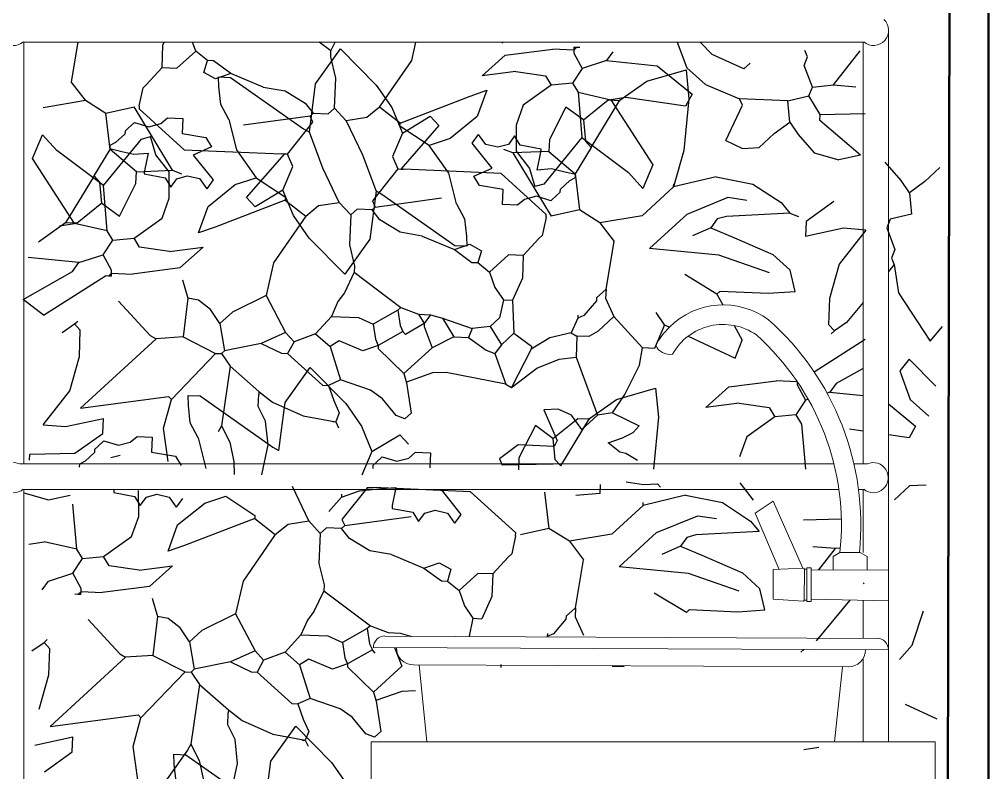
# Model space of a CAD drawing. Header units: inches. Extents: x 2960 to 8891, y 1487 to 4457.
# Drawn here: x 8012.7 to 8115.8, y 2255.1 to 2335.2 of the extents above; entities that cross this region are included whole.
import ezdxf

# ---------------------------------------------------------------- set-up
doc = ezdxf.new("R2010")
doc.units = ezdxf.units.IN
doc.header["$MEASUREMENT"] = 0
doc.layers.add('A-FURN', color=8, linetype='Continuous', lineweight=20)
doc.layers.add('A-WALL-FULL', color=7, linetype='Continuous', lineweight=50)
doc.layers.add('VERDE_siepe', color=96, linetype='Continuous')

msp = doc.modelspace()

# ---------------------------------------------------------------- linework, layer by layer
at = {"layer": 'A-FURN'}
for p, q in [((8105.1, 2333.82), (8105.1, 2258.39)), ((8013.1, 2332.81), (8057.79, 2332.81)), ((8013.17, 2332.81), (8013.17, 2287.96)), ((8102.47, 2332.81), (8057.79, 2332.81)), ((8102.4, 2332.81), (8102.4, 2287.96)), ((8012.72, 2287.96), (8057.79, 2287.96)), ((8099.3, 2287.96), (8057.79, 2287.96)), ((8102.86, 2287.96), (8101.42, 2287.96)), ((8013.1, 2285.25), (8057.79, 2285.25)), ((8013.17, 2285.25), (8013.17, 2243.11)), ((8099.83, 2285.25), (8057.79, 2285.25)), ((8102.47, 2285.25), (8101.91, 2285.25)), ((8102.4, 2285.25), (8102.4, 2278.53)), ((8092.85, 2283.98), (8090.92, 2282.71)), ((8095.99, 2276.87), (8092.85, 2283.98)), ((8090.92, 2282.71), (8093.5, 2276.73)), ((8099.24, 2278.12), (8099.23, 2276.67)), ((8099.24, 2278.12), (8099.94, 2278.54)), ((8099.94, 2278.54), (8102.08, 2278.53)), ((8102.84, 2278.11), (8102.08, 2278.53)), ((8102.83, 2276.66), (8102.84, 2278.11)), ((8092.86, 2276.73), (8092.85, 2273.56)), ((8092.86, 2276.73), (8096.04, 2276.87)), ((8096.16, 2276.75), (8096.15, 2273.48)), ((8096.16, 2276.75), (8096.42, 2276.75)), ((8096.42, 2276.89), (8096.41, 2273.33)), ((8096.42, 2276.89), (8096.88, 2276.89)), ((8096.87, 2273.33), (8096.88, 2276.89)), ((8096.88, 2276.68), (8105.12, 2276.64)), ((8105.11, 2269.4), (8105.12, 2276.64)), ((8105.11, 2269.4), (8105.12, 2276.64)), ((8092.85, 2273.56), (8096.02, 2273.36)), ((8096.15, 2273.48), (8096.41, 2273.48)), ((8096.87, 2273.33), (8096.41, 2273.33)), ((8105.11, 2273.39), (8096.87, 2273.57)), ((8102.4, 2273.45), (8102.4, 2269.41)), ((8103.89, 2269.4), (8051.56, 2269.65)), ((8105.11, 2269.4), (8105.1, 2268.18)), ((8050.34, 2268.44), (8105.1, 2268.18)), ((8050.34, 2268.44), (8050.34, 2268.44)), ((8105.1, 2268.18), (8105.1, 2268.18)), ((8102.4, 2267.25), (8102.4, 2258.39)), ((8054.59, 2266.6), (8100.84, 2266.38)), ((8056.02, 2258.39), (8055.19, 2266.59)), ((8100.23, 2266.38), (8099.35, 2258.39))]:
    msp.add_line(p, q, dxfattribs=at)
msp.add_lwpolyline([(8050.08, 2183.18), (8050.08, 2258.39), (8110.08, 2258.39), (8110.08, 2183.18)], close=True, dxfattribs=at)
for centre, radius, start, end in [((8012.07, 2334.05), 1.61, 133.5381, 309.883), ((8103.51, 2334.05), 1.61, 230.117, 46.4619), ((8087.54, 2296.72), 8.14, 53.7556, 134.8076), ((8087.52, 2296.62), 6.16, 54.9599, 150.9927), ((8072.93, 2281.43), 29.24, 354.3083, 48.3678), ((8087.54, 2296.72), 8.14, 134.8076, 152.0188), ((8072.93, 2281.43), 27.17, 353.8941, 48.1392), ((8081.89, 2301.31), 1.72, 206.6724, 277.978), ((8012.08, 2286.49), 1.6, 66.7709, 309.3571), ((8103.49, 2286.49), 1.6, 230.6429, 113.2291), ((8096.04, 2276.75), 0.122, 359.7287, 93.224), ((8096.03, 2273.48), 0.122, 265.6344, 359.7287), ((8051.55, 2268.44), 1.22, 89.7287, 179.7287), ((8103.89, 2268.19), 1.22, 359.7287, 89.7287), ((8054.6, 2268.42), 1.83, 179.7287, 269.7287), ((8100.84, 2268.2), 1.83, 269.7287, 359.7287)]:
    msp.add_arc(centre, radius, start, end, dxfattribs=at)
at = {"layer": 'A-WALL-FULL'}
for p, q in [((8111.25, 2181.18), (8111.74, 2406.46)), ((8115.76, 2391.18), (8115.76, 2181.18))]:
    msp.add_line(p, q, dxfattribs=at)
at = {"layer": 'VERDE_siepe'}
for p, q in [((8018.91, 2332.81), (8018.19, 2328.59)), ((8027.95, 2332.49), (8028.09, 2332.81)), ((8031.44, 2331.85), (8031.1, 2332.81)), ((8045.82, 2331.86), (8044.57, 2332.81)), ((8045.82, 2331.86), (8046.28, 2332.81)), ((8054.41, 2330.85), (8054.85, 2332.81)), ((8064.08, 2332.67), (8064.03, 2332.81)), ((8082.65, 2332.81), (8083.66, 2330.07)), ((8086.37, 2331.49), (8085.07, 2332.81)), ((8027.85, 2330.09), (8027.95, 2332.49)), ((8029.44, 2330.02), (8031.44, 2331.85)), ((8032.67, 2330.84), (8031.44, 2331.85)), ((8044.18, 2328.35), (8046.84, 2332.07)), ((8045.79, 2331.23), (8045.82, 2331.86)), ((8046.84, 2332.07), (8050.63, 2328.22)), ((8064.36, 2331.41), (8069.41, 2332.05)), ((8071.64, 2331.95), (8069.41, 2332.05)), ((8071.64, 2331.95), (8071.63, 2331.63)), ((8071.63, 2331.63), (8072.52, 2330)), ((8071.66, 2332.27), (8071.64, 2331.95)), ((8071.98, 2332.26), (8071.64, 2331.95)), ((8071.66, 2332.27), (8071.98, 2332.26)), ((8071.98, 2332.26), (8072.29, 2332.25)), ((8075.79, 2331.77), (8075.11, 2330.84)), ((8096.51, 2331.24), (8096.22, 2331.89)), ((8099.26, 2328.25), (8102.09, 2331.88)), ((8032.3, 2329.58), (8032.67, 2330.84)), ((8033.31, 2330.81), (8032.67, 2330.84)), ((8035.17, 2329.45), (8033.31, 2330.81)), ((8046.33, 2328.97), (8045.79, 2331.23)), ((8050.99, 2325.89), (8054.41, 2330.85)), ((8061.91, 2329.21), (8064.36, 2331.41)), ((8075.11, 2330.84), (8072.52, 2330)), ((8075.11, 2330.84), (8080.52, 2330.29)), ((8089.74, 2329.94), (8086.37, 2331.49)), ((8089.74, 2329.94), (8090.41, 2330.55)), ((8096.15, 2330.3), (8096.51, 2331.24)), ((8026.17, 2328.25), (8027.85, 2330.09)), ((8027.85, 2330.09), (8029.44, 2330.02)), ((8033.55, 2328.88), (8032.3, 2329.58)), ((8065.47, 2329.67), (8061.91, 2329.21)), ((8065.47, 2329.67), (8068.65, 2329.21)), ((8072.52, 2330), (8071.49, 2328.44)), ((8079.42, 2328.65), (8083.58, 2329.86)), ((8080.52, 2330.29), (8084.22, 2327.25)), ((8083.58, 2329.86), (8083.88, 2326.77)), ((8083.66, 2330.07), (8085.64, 2328.29)), ((8097.01, 2328.02), (8096.15, 2330.3)), ((8019.7, 2326.61), (8018.19, 2328.59)), ((8035.17, 2329.45), (8033.55, 2328.88)), ((8033.86, 2329.09), (8035.14, 2329.04)), ((8033.89, 2328.03), (8033.86, 2329.09)), ((8035.14, 2329.04), (8042.89, 2323.59)), ((8038.62, 2328.02), (8035.17, 2329.45)), ((8046.2, 2325.77), (8046.33, 2328.97)), ((8068.65, 2329.21), (8069.24, 2328.22)), ((8076.54, 2326.63), (8079.42, 2328.65)), ((8025.43, 2326.04), (8025.83, 2327.94)), ((8025.83, 2327.94), (8026.17, 2328.25)), ((8034.1, 2326.17), (8033.89, 2328.03)), ((8038.62, 2328.02), (8040.94, 2327.62)), ((8040.94, 2327.62), (8043.09, 2326.29)), ((8043.52, 2323.24), (8044.18, 2328.35)), ((8050.63, 2328.22), (8052.29, 2325.84)), ((8060.63, 2327.06), (8062.39, 2327.68)), ((8062.39, 2327.68), (8061.37, 2324.88)), ((8069.24, 2328.22), (8066.27, 2326.11)), ((8071.49, 2328.44), (8069.24, 2328.22)), ((8071.49, 2328.44), (8072.09, 2327.46)), ((8072.09, 2327.46), (8075.57, 2326.67)), ((8072.09, 2327.46), (8072.51, 2322.65)), ((8085.64, 2328.29), (8089.28, 2326.76)), ((8096.65, 2327.08), (8097.01, 2328.02)), ((8097.01, 2328.02), (8099.26, 2328.25)), ((8099.26, 2328.25), (8101.63, 2328.05)), ((8015.2, 2325.85), (8019.7, 2326.61)), ((8019.7, 2326.61), (8021.88, 2325.24)), ((8053.16, 2324.19), (8060.63, 2327.06)), ((8072.66, 2324.53), (8075.31, 2326.65)), ((8073.49, 2321.61), (8076.54, 2326.63)), ((8075.31, 2326.65), (8076.58, 2326.59)), ((8077.18, 2326.92), (8075.57, 2326.67)), ((8075.57, 2326.67), (8080.06, 2319.76)), ((8083.53, 2326), (8077.18, 2326.92)), ((8083.88, 2326.77), (8083.35, 2321.26)), ((8084.22, 2327.25), (8083.53, 2326)), ((8089.57, 2326.11), (8089.28, 2326.76)), ((8094.39, 2326.54), (8089.28, 2326.76)), ((8094.39, 2326.54), (8096.65, 2327.08)), ((8094.61, 2324.29), (8094.39, 2326.54)), ((8097.84, 2325.11), (8096.65, 2327.08)), ((8021.88, 2325.24), (8024.88, 2325.92)), ((8028.97, 2319.17), (8024.88, 2325.92)), ((8025.43, 2326.04), (8025.42, 2325.72)), ((8025.42, 2325.72), (8030.21, 2321.36)), ((8034.94, 2324.57), (8034.1, 2326.17)), ((8043.09, 2326.29), (8043.93, 2325.23)), ((8045.53, 2325.16), (8046.2, 2325.77)), ((8047.42, 2324.44), (8046.2, 2325.77)), ((8050.99, 2325.89), (8049.62, 2324.78)), ((8053.16, 2324.19), (8050.99, 2325.89)), ((8052.29, 2325.84), (8053.42, 2323.13)), ((8066.27, 2326.11), (8065.5, 2323.98)), ((8070.8, 2325.89), (8069.05, 2322.45)), ((8072.66, 2324.53), (8070.8, 2325.89)), ((8087.81, 2322.35), (8089.57, 2326.11)), ((8022.35, 2321.38), (8021.88, 2325.24)), ((8027.72, 2324.13), (8028.45, 2324.74)), ((8028.45, 2324.74), (8030.05, 2324.67)), ((8030.05, 2324.67), (8029.98, 2323.08)), ((8034.94, 2324.57), (8035.76, 2321.34)), ((8043.6, 2324.93), (8036.53, 2323.96)), ((8043.6, 2324.93), (8043.93, 2325.23)), ((8043.89, 2324.28), (8043.6, 2324.93)), ((8043.93, 2325.23), (8045.53, 2325.16)), ((8049.62, 2324.78), (8047.42, 2324.44)), ((8047.42, 2324.44), (8049.16, 2320.8)), ((8053.42, 2323.13), (8056.37, 2324.92)), ((8056.37, 2324.92), (8057.29, 2323.92)), ((8061.37, 2324.88), (8058.48, 2322.55)), ((8072.66, 2324.53), (8072.88, 2322.28)), ((8097.81, 2324.47), (8097.84, 2325.11)), ((8102.13, 2320.77), (8097.81, 2324.47)), ((8097.84, 2325.11), (8102.64, 2325.22)), ((8023.92, 2323.34), (8023.9, 2323.02)), ((8024.25, 2323.64), (8023.92, 2323.34)), ((8024.25, 2323.64), (8024.91, 2324.25)), ((8024.91, 2324.25), (8026.45, 2323.78)), ((8026.45, 2323.78), (8027.72, 2324.13)), ((8041.19, 2320.88), (8043.89, 2324.28)), ((8042.89, 2323.59), (8043.52, 2323.24)), ((8053.14, 2323.87), (8053.16, 2324.19)), ((8056.25, 2321.82), (8053.14, 2323.87)), ((8057.29, 2323.92), (8053.25, 2319.3)), ((8065.5, 2323.98), (8065.53, 2321.21)), ((8092.96, 2323.09), (8094.61, 2324.29)), ((8094.61, 2324.29), (8095.51, 2322.98)), ((8014.06, 2320.43), (8015.13, 2322.94)), ((8016.65, 2321.28), (8015.13, 2322.94)), ((8021.61, 2317.55), (8025.66, 2322.48)), ((8023.9, 2323.02), (8022.9, 2322.11)), ((8025.66, 2322.48), (8026.63, 2322.76)), ((8027.18, 2320.82), (8026.63, 2322.76)), ((8029.98, 2323.08), (8032.52, 2322.65)), ((8032.52, 2322.65), (8033.11, 2321.66)), ((8044.96, 2319.39), (8043.52, 2323.24)), ((8053.42, 2323.13), (8052.35, 2320.62)), ((8058.48, 2322.55), (8056.25, 2321.82)), ((8060.84, 2322.06), (8061.52, 2322.98)), ((8062.28, 2321.91), (8061.52, 2322.98)), ((8065.35, 2322.82), (8064.69, 2321.92)), ((8065.95, 2321.83), (8065.35, 2322.82)), ((8072.51, 2322.65), (8068.46, 2317.71)), ((8069.05, 2322.45), (8068.99, 2321.17)), ((8072.51, 2322.65), (8077.47, 2318.92)), ((8087.81, 2322.35), (8089.6, 2321.5)), ((8091.36, 2321.58), (8092.96, 2323.09)), ((8095.51, 2322.98), (8097.21, 2321.02)), ((8021.61, 2317.55), (8016.65, 2321.28)), ((8020.63, 2318.58), (8022.35, 2321.38)), ((8022.3, 2321.79), (8022.29, 2321.47)), ((8022.29, 2321.47), (8023.58, 2321.18)), ((8022.9, 2322.11), (8022.3, 2321.79)), ((8025.13, 2319.02), (8022.35, 2321.38)), ((8030.21, 2321.36), (8040.55, 2320.91)), ((8033.11, 2321.66), (8031.16, 2320.79)), ((8035.76, 2321.34), (8037.87, 2318.37)), ((8058.36, 2318.85), (8056.25, 2321.82)), ((8062.96, 2319.41), (8060.84, 2322.06)), ((8063.58, 2321.62), (8062.28, 2321.91)), ((8064.69, 2321.92), (8063.58, 2321.62)), ((8065.15, 2321.02), (8064.21, 2321.38)), ((8068.17, 2321.42), (8065.95, 2321.83)), ((8068.15, 2321.1), (8068.17, 2321.42)), ((8073.49, 2321.61), (8071.77, 2318.81)), ((8072.88, 2322.28), (8073.49, 2321.61)), ((8089.6, 2321.5), (8091.36, 2321.58)), ((8018.55, 2313.52), (8014.06, 2320.43)), ((8023.58, 2321.18), (8024.85, 2320.88)), ((8024.85, 2320.88), (8026.37, 2321)), ((8026.37, 2321), (8025.97, 2319.1)), ((8028.6, 2318.99), (8027.18, 2320.82)), ((8031.16, 2320.79), (8033.28, 2318.14)), ((8036.83, 2316.27), (8040.87, 2320.89)), ((8040.87, 2320.89), (8040.55, 2320.91)), ((8041.19, 2320.88), (8040.87, 2320.89)), ((8041.77, 2319.58), (8041.19, 2320.88)), ((8049.16, 2320.8), (8050.61, 2316.95)), ((8052.35, 2320.62), (8052.93, 2319.31)), ((8068.99, 2321.17), (8065.15, 2321.02)), ((8065.15, 2321.02), (8069.24, 2314.28)), ((8065.53, 2321.21), (8066.94, 2319.37)), ((8067.75, 2319.2), (8068.15, 2321.1)), ((8068.99, 2321.17), (8071.77, 2318.81)), ((8083.35, 2321.26), (8082.25, 2317.4)), ((8097.21, 2321.02), (8099.82, 2320.29)), ((8102.13, 2320.77), (8099.82, 2320.29)), ((8040.7, 2317.06), (8041.77, 2319.58)), ((8046.7, 2315.75), (8044.96, 2319.39)), ((8052.93, 2319.31), (8050.23, 2315.92)), ((8052.93, 2319.31), (8053.25, 2319.3)), ((8053.25, 2319.3), (8053.57, 2319.29)), ((8063.91, 2318.83), (8053.57, 2319.29)), ((8061.01, 2318.53), (8062.96, 2319.41)), ((8066.94, 2319.37), (8067.49, 2317.43)), ((8069.27, 2319.31), (8067.75, 2319.2)), ((8070.54, 2319.01), (8069.27, 2319.31)), ((8080.06, 2319.76), (8078.99, 2317.25)), ((8106.44, 2318.08), (8104.74, 2320.04)), ((8110.58, 2319.48), (8108.99, 2317.97)), ((8020.63, 2318.58), (8017.58, 2313.57)), ((8021.24, 2317.91), (8020.63, 2318.58)), ((8025.07, 2317.75), (8025.13, 2319.02)), ((8025.13, 2319.02), (8028.97, 2319.17)), ((8025.97, 2319.1), (8025.95, 2318.78)), ((8025.95, 2318.78), (8028.17, 2318.36)), ((8028.17, 2318.36), (8028.77, 2317.37)), ((8028.62, 2316.22), (8028.6, 2318.99)), ((8028.77, 2317.37), (8029.43, 2318.28)), ((8028.97, 2319.17), (8029.91, 2318.81)), ((8029.43, 2318.28), (8030.54, 2318.57)), ((8030.54, 2318.57), (8031.84, 2318.29)), ((8031.84, 2318.29), (8032.6, 2317.21)), ((8035.64, 2317.65), (8037.87, 2318.37)), ((8037.87, 2318.37), (8040.98, 2316.32)), ((8059.18, 2315.62), (8058.36, 2318.85)), ((8061.61, 2317.55), (8061.01, 2318.53)), ((8068.7, 2314.47), (8063.91, 2318.83)), ((8071.83, 2318.73), (8070.54, 2319.01)), ((8071.22, 2318.09), (8071.82, 2318.41)), ((8071.77, 2318.81), (8072.24, 2314.96)), ((8071.82, 2318.41), (8071.83, 2318.73)), ((8077.47, 2318.92), (8078.99, 2317.25)), ((8086.78, 2318.48), (8082.25, 2317.4)), ((8086.78, 2318.48), (8090.68, 2317.71)), ((8021.46, 2315.67), (8021.24, 2317.91)), ((8022.03, 2312.73), (8021.61, 2317.55)), ((8023.32, 2314.31), (8025.07, 2317.75)), ((8033.28, 2318.14), (8032.6, 2317.21)), ((8032.75, 2315.31), (8035.64, 2317.65)), ((8064.14, 2317.12), (8061.61, 2317.55)), ((8068.46, 2317.71), (8067.49, 2317.43)), ((8070.2, 2316.85), (8070.22, 2317.17)), ((8070.22, 2317.17), (8071.22, 2318.09)), ((8082.25, 2317.4), (8078.92, 2314.34)), ((8082.25, 2317.4), (8082.27, 2317.72)), ((8090.68, 2317.71), (8093.68, 2315.73)), ((8107.34, 2316.77), (8106.44, 2318.08)), ((8108.99, 2317.97), (8107.34, 2316.77)), ((8027.85, 2314.08), (8028.62, 2316.22)), ((8037.75, 2315.28), (8036.83, 2316.27)), ((8040.7, 2317.06), (8037.75, 2315.28)), ((8041.83, 2314.35), (8040.7, 2317.06)), ((8040.98, 2316.32), (8040.96, 2316)), ((8050.61, 2316.95), (8049.94, 2311.85)), ((8050.52, 2315.26), (8057.59, 2316.23)), ((8051.23, 2316.61), (8050.61, 2316.95)), ((8058.98, 2311.15), (8051.23, 2316.61)), ((8064.07, 2315.52), (8064.14, 2317.12)), ((8067.67, 2316.41), (8066.4, 2316.07)), ((8069.21, 2315.94), (8067.67, 2316.41)), ((8069.87, 2316.55), (8069.21, 2315.94)), ((8069.87, 2316.55), (8070.2, 2316.85)), ((8083.69, 2314.52), (8088.06, 2316.3)), ((8088.06, 2316.3), (8090.06, 2316.01)), ((8107.34, 2316.77), (8107.56, 2314.52)), ((8021.46, 2315.67), (8018.81, 2313.54)), ((8021.46, 2315.67), (8023.32, 2314.31)), ((8031.73, 2312.51), (8032.75, 2315.31)), ((8040.96, 2316), (8033.49, 2313.13)), ((8040.96, 2316), (8043.13, 2314.31)), ((8043.13, 2314.31), (8044.5, 2315.42)), ((8044.5, 2315.42), (8046.7, 2315.75)), ((8046.7, 2315.75), (8047.92, 2314.42)), ((8050.52, 2315.26), (8050.19, 2314.96)), ((8050.23, 2315.92), (8050.52, 2315.26)), ((8059.18, 2315.62), (8060.02, 2314.02)), ((8065.67, 2315.45), (8064.07, 2315.52)), ((8066.4, 2316.07), (8065.67, 2315.45)), ((8093.68, 2315.73), (8094.6, 2314.62)), ((8099.31, 2315.84), (8096.34, 2313.73)), ((8024.88, 2311.97), (8027.85, 2314.08)), ((8043.13, 2314.31), (8039.71, 2309.34)), ((8043.49, 2311.97), (8041.83, 2314.35)), ((8047.92, 2314.42), (8047.79, 2311.23)), ((8048.59, 2315.03), (8047.92, 2314.42)), ((8050.19, 2314.96), (8048.59, 2315.03)), ((8051.03, 2313.9), (8050.19, 2314.96)), ((8068.69, 2314.15), (8068.29, 2312.25)), ((8068.69, 2314.15), (8068.7, 2314.47)), ((8072.24, 2314.96), (8069.24, 2314.28)), ((8074.42, 2313.58), (8072.24, 2314.96)), ((8078.92, 2314.34), (8074.42, 2313.58)), ((8079.7, 2310.87), (8083.69, 2314.52)), ((8087.87, 2314.27), (8086.9, 2314)), ((8094.6, 2314.62), (8087.87, 2314.27)), ((8094.6, 2314.62), (8095.54, 2314.26)), ((8107.56, 2314.52), (8105.3, 2313.98)), ((8017.58, 2313.57), (8014.7, 2311.54)), ((8016.94, 2313.27), (8018.55, 2313.52)), ((8018.81, 2313.54), (8017.54, 2313.6)), ((8022.03, 2312.73), (8018.55, 2313.52)), ((8033.49, 2313.13), (8031.73, 2312.51)), ((8053.18, 2312.58), (8051.03, 2313.9)), ((8060.02, 2314.02), (8060.23, 2312.17)), ((8074.42, 2313.58), (8075.93, 2311.6)), ((8086.22, 2313.07), (8084.26, 2312.19)), ((8086.9, 2314), (8086.22, 2313.07)), ((8086.22, 2313.07), (8088.73, 2312)), ((8096.34, 2313.73), (8096.27, 2312.14)), ((8105.3, 2313.98), (8104.94, 2313.04)), ((8104.94, 2313.04), (8105.8, 2310.76)), ((8022.63, 2311.75), (8022.03, 2312.73)), ((8055.5, 2312.17), (8053.18, 2312.58)), ((8055.5, 2312.17), (8058.95, 2310.74)), ((8060.23, 2312.17), (8060.26, 2311.1)), ((8068.29, 2312.25), (8067.95, 2311.95)), ((8088.73, 2312), (8092.81, 2310.22)), ((8100.32, 2313.01), (8096.27, 2312.14)), ((8102.69, 2312.81), (8099.86, 2309.18)), ((8102.69, 2312.81), (8100.32, 2313.01)), ((8021.6, 2310.2), (8022.63, 2311.75)), ((8022.63, 2311.75), (8024.88, 2311.97)), ((8025.47, 2310.99), (8024.88, 2311.97)), ((8028.65, 2310.53), (8025.47, 2310.99)), ((8028.65, 2310.53), (8032.21, 2310.99)), ((8032.21, 2310.99), (8029.76, 2308.79)), ((8047.28, 2308.12), (8043.49, 2311.97)), ((8049.94, 2311.85), (8047.28, 2308.12)), ((8047.79, 2311.23), (8048.33, 2308.97)), ((8058.95, 2310.74), (8060.57, 2311.31)), ((8060.26, 2311.1), (8058.98, 2311.15)), ((8060.57, 2311.31), (8061.82, 2310.62)), ((8067.95, 2311.95), (8066.27, 2310.1)), ((8075.07, 2306.52), (8075.93, 2311.6)), ((8019.01, 2309.35), (8021.6, 2310.2)), ((8022.49, 2308.56), (8021.6, 2310.2)), ((8058.95, 2310.74), (8060.81, 2309.38)), ((8061.82, 2310.62), (8061.45, 2309.35)), ((8064.68, 2310.17), (8062.68, 2308.34)), ((8066.27, 2310.1), (8064.68, 2310.17)), ((8066.27, 2310.1), (8066.17, 2307.71)), ((8087.08, 2310.14), (8079.7, 2310.87)), ((8092.46, 2308.28), (8087.08, 2310.14)), ((8092.81, 2310.22), (8094.65, 2308.55)), ((8105.8, 2310.76), (8105.44, 2309.82)), ((8019.01, 2309.35), (8013.6, 2309.9)), ((8018.33, 2308.42), (8019.01, 2309.35)), ((8039.71, 2309.34), (8038.92, 2305.86)), ((8048.33, 2308.97), (8048.3, 2308.33)), ((8060.81, 2309.38), (8061.45, 2309.35)), ((8061.45, 2309.35), (8062.68, 2308.34)), ((8099.86, 2309.18), (8098.82, 2305.54)), ((8105.73, 2309.17), (8105.1, 2308.41)), ((8105.44, 2309.82), (8105.73, 2309.17)), ((8105.73, 2309.17), (8106.18, 2306.14)), ((8013.09, 2305.45), (8018.33, 2308.42)), ((8015.25, 2303.76), (8021.83, 2307.95)), ((8022.15, 2307.93), (8021.83, 2307.95)), ((8022.15, 2307.93), (8022.48, 2308.24)), ((8022.46, 2307.92), (8022.15, 2307.93)), ((8022.46, 2307.92), (8022.48, 2308.24)), ((8022.48, 2308.24), (8022.49, 2308.56)), ((8022.48, 2308.24), (8024.71, 2308.14)), ((8029.76, 2308.79), (8024.71, 2308.14)), ((8048.3, 2308.33), (8047.24, 2306.14)), ((8048.3, 2308.33), (8053.25, 2304.6)), ((8062.68, 2308.34), (8063.25, 2306.72)), ((8086.87, 2306.01), (8083.44, 2308.08)), ((8095.19, 2306.28), (8094.65, 2308.55)), ((8030.04, 2307.53), (8030.6, 2305.59)), ((8066.17, 2307.71), (8065.11, 2305.36)), ((8038.92, 2305.86), (8035.33, 2304.1)), ((8038.92, 2305.86), (8040.99, 2301.94)), ((8047.24, 2306.14), (8046.56, 2305.21)), ((8063.25, 2306.72), (8064.15, 2305.4)), ((8075.07, 2306.52), (8074.07, 2305.61)), ((8075.07, 2306.52), (8075.03, 2305.57)), ((8086.87, 2306.01), (8087.2, 2306.31)), ((8086.87, 2306.01), (8087.49, 2304.86)), ((8087.2, 2306.31), (8092.31, 2306.09)), ((8092.31, 2306.09), (8095.19, 2306.28)), ((8106.18, 2306.14), (8109.53, 2301.01)), ((8015.25, 2303.76), (8013.09, 2305.45)), ((8023.23, 2305.27), (8026.59, 2301.6)), ((8030.6, 2305.59), (8030.1, 2301.45)), ((8031.73, 2305.36), (8030.6, 2305.59)), ((8033.01, 2304.38), (8031.73, 2305.36)), ((8046.56, 2305.21), (8045.86, 2303.64)), ((8064.15, 2305.4), (8063.75, 2303.5)), ((8064.15, 2305.4), (8065.11, 2305.36)), ((8065.11, 2305.36), (8065.27, 2301.84)), ((8074.05, 2305.29), (8072.71, 2303.75)), ((8074.07, 2305.61), (8074.05, 2305.29)), ((8075.03, 2305.57), (8075.9, 2303.61)), ((8098.82, 2305.54), (8098.74, 2302.76)), ((8102.4, 2305.11), (8100.66, 2302.99)), ((8034, 2302.88), (8033.01, 2304.38)), ((8035.33, 2304.1), (8034, 2302.88)), ((8052.92, 2304.29), (8050.3, 2302.81)), ((8053.25, 2304.6), (8052.92, 2304.29)), ((8052.92, 2304.29), (8053.17, 2302.68)), ((8053.25, 2304.6), (8055.14, 2303.88)), ((8055.14, 2303.88), (8055.73, 2302.89)), ((8055.14, 2303.88), (8056.41, 2303.82)), ((8056.41, 2303.82), (8055.73, 2302.89)), ((8056.41, 2303.82), (8057.67, 2303.45)), ((8072.07, 2303.78), (8072.06, 2303.46)), ((8072.71, 2303.75), (8072.06, 2303.46)), ((8081.29, 2302.74), (8080.39, 2304.05)), ((8017.23, 2301.93), (8018.54, 2302.83)), ((8018.54, 2302.83), (8018.88, 2303.14)), ((8019.15, 2302.17), (8018.54, 2302.83)), ((8034, 2302.88), (8034.51, 2299.98)), ((8045.86, 2303.64), (8044.18, 2301.8)), ((8045.86, 2303.64), (8048.73, 2303.52)), ((8048.73, 2303.52), (8050.3, 2302.81)), ((8050.3, 2302.81), (8050.54, 2301.2)), ((8055.73, 2302.89), (8053.76, 2301.7)), ((8055.73, 2302.89), (8055.72, 2302.57)), ((8057.67, 2303.45), (8060.82, 2302.35)), ((8057.67, 2303.45), (8058.87, 2301.48)), ((8063.75, 2303.5), (8062.75, 2302.58)), ((8072.06, 2303.46), (8071.35, 2301.89)), ((8075.9, 2303.61), (8074.23, 2302.08)), ((8075.9, 2303.61), (8078.95, 2300.28)), ((8081.29, 2302.74), (8080.23, 2300.22)), ((8081.29, 2302.74), (8081.81, 2302.5)), ((8098.74, 2302.76), (8099.35, 2302.09)), ((8100.66, 2302.99), (8099.35, 2302.09)), ((8019.07, 2299.39), (8019.15, 2302.17)), ((8040.99, 2301.94), (8038.38, 2300.77)), ((8040.99, 2301.94), (8041.9, 2300.94)), ((8044.18, 2301.8), (8041.9, 2300.94)), ((8044.18, 2301.8), (8045.72, 2300.45)), ((8053.46, 2302.03), (8050.84, 2300.55)), ((8053.17, 2302.68), (8053.46, 2302.03)), ((8053.76, 2301.7), (8053.46, 2302.03)), ((8055.72, 2302.57), (8056.58, 2300.3)), ((8060.82, 2302.35), (8060.46, 2301.41)), ((8062.75, 2302.58), (8060.82, 2302.35)), ((8062.75, 2302.58), (8063.94, 2300.62)), ((8065.27, 2301.84), (8063.94, 2300.62)), ((8065.27, 2301.84), (8067.13, 2300.48)), ((8071.35, 2301.89), (8069.09, 2301.35)), ((8071.35, 2301.89), (8071.97, 2301.54)), ((8074.23, 2302.08), (8073.25, 2301.49)), ((8088.68, 2302.67), (8089.53, 2301.1)), ((8099.35, 2302.09), (8099.01, 2301.79)), ((8109.53, 2301.01), (8110.87, 2302.55)), ((8027.22, 2301.26), (8019.18, 2293.89)), ((8026.59, 2301.6), (8027.22, 2301.26)), ((8030.1, 2301.45), (8027.22, 2301.26)), ((8030.1, 2301.45), (8033.54, 2299.7)), ((8038.38, 2300.77), (8034.51, 2299.98)), ((8038.38, 2300.77), (8040.57, 2299.72)), ((8041.9, 2300.94), (8041.21, 2299.69)), ((8046.7, 2301.05), (8045.72, 2300.45)), ((8049.21, 2299.98), (8046.7, 2301.05)), ((8050.54, 2301.2), (8050.84, 2300.55)), ((8058.87, 2301.48), (8056.58, 2300.3)), ((8058.87, 2301.48), (8060.46, 2301.41)), ((8060.46, 2301.41), (8062.32, 2300.05)), ((8069.09, 2301.35), (8067.12, 2300.16)), ((8071.97, 2301.54), (8071.88, 2299.31)), ((8073.25, 2301.49), (8071.97, 2301.54)), ((8083.82, 2301.55), (8088.81, 2299.21)), ((8088.81, 2299.21), (8089.53, 2301.1)), ((8102.64, 2301.17), (8097.21, 2297.71)), ((8033.54, 2299.7), (8028.85, 2294.79)), ((8033.54, 2299.7), (8034.18, 2299.68)), ((8034.51, 2299.98), (8034.18, 2299.68)), ((8034.18, 2299.68), (8035.08, 2298.36)), ((8040.57, 2299.72), (8041.21, 2299.69)), ((8041.21, 2299.69), (8044.9, 2296.33)), ((8045.72, 2300.45), (8046.84, 2296.89)), ((8050.84, 2300.55), (8049.21, 2299.98)), ((8050.84, 2300.55), (8050.82, 2300.23)), ((8050.82, 2300.23), (8053.58, 2297.55)), ((8056.58, 2300.3), (8053.58, 2297.55)), ((8062.32, 2300.05), (8063.26, 2299.69)), ((8063.94, 2300.62), (8063.26, 2299.69)), ((8063.26, 2299.69), (8064.4, 2296.44)), ((8067.12, 2300.16), (8065.02, 2296.09)), ((8067.13, 2300.48), (8067.12, 2300.16)), ((8078.63, 2298.46), (8078.95, 2300.28)), ((8080.23, 2300.22), (8078.95, 2300.28)), ((8018.03, 2295.74), (8019.07, 2299.39)), ((8067.7, 2298.14), (8070.08, 2299.08)), ((8070.08, 2299.08), (8071.88, 2299.31)), ((8071.88, 2299.31), (8074.16, 2293.14)), ((8107.31, 2299.1), (8106.3, 2297.86)), ((8110.14, 2296.22), (8107.31, 2299.1)), ((8035.08, 2298.36), (8034.16, 2292.01)), ((8035.08, 2298.36), (8038.16, 2295.67)), ((8040.94, 2294.49), (8043.6, 2298.22)), ((8043.6, 2298.22), (8047.39, 2294.36)), ((8056.61, 2297.62), (8053.84, 2296.65)), ((8058.06, 2297.68), (8056.61, 2297.62)), ((8064.4, 2296.44), (8058.06, 2297.68)), ((8065.02, 2296.09), (8067.7, 2298.14)), ((8077.08, 2295.33), (8078.63, 2298.46)), ((8102.4, 2298.11), (8099.56, 2296.51)), ((8106.3, 2297.86), (8107.43, 2294.8)), ((8046.84, 2296.89), (8045.54, 2296.3)), ((8050.03, 2295.79), (8046.84, 2296.89)), ((8053.58, 2297.55), (8053.86, 2296.58)), ((8053.86, 2296.58), (8054.36, 2293.36)), ((8088.13, 2296.14), (8093.18, 2296.78)), ((8095.41, 2296.69), (8093.18, 2296.78)), ((8095.41, 2296.69), (8095.4, 2296.37)), ((8015.2, 2292.11), (8018.03, 2295.74)), ((8038.16, 2295.67), (8038.14, 2295.35)), ((8038.16, 2295.67), (8039.6, 2294.53)), ((8044.9, 2296.33), (8045.54, 2296.3)), ((8045.54, 2296.3), (8046.11, 2294.68)), ((8051.3, 2294.87), (8050.03, 2295.79)), ((8064.4, 2296.44), (8065.02, 2296.09)), ((8076.18, 2294.8), (8080.34, 2296)), ((8080.34, 2296), (8080.64, 2292.91)), ((8085.68, 2293.94), (8088.13, 2296.14)), ((8095.4, 2296.37), (8096.29, 2294.73)), ((8098.88, 2295.58), (8098.57, 2295.47)), ((8099.56, 2296.51), (8098.88, 2295.58)), ((8098.88, 2295.58), (8102.4, 2295.21)), ((8019.18, 2293.89), (8028.55, 2295.13)), ((8028.02, 2291.77), (8028.85, 2294.79)), ((8028.55, 2295.13), (8028.85, 2294.79)), ((8030.62, 2295.24), (8031.9, 2295.18)), ((8030.65, 2294.17), (8030.62, 2295.24)), ((8031.9, 2295.18), (8039.65, 2289.73)), ((8038.09, 2294.07), (8038.14, 2295.35)), ((8039.6, 2294.53), (8042.87, 2293.07)), ((8040.27, 2289.38), (8040.94, 2294.49)), ((8046.11, 2294.68), (8046.69, 2293.38)), ((8052.75, 2293.11), (8051.3, 2294.87)), ((8073.3, 2292.77), (8076.18, 2294.8)), ((8075.77, 2293.39), (8077.08, 2295.33)), ((8096.29, 2294.73), (8095.26, 2293.18)), ((8096.57, 2294.82), (8096.29, 2294.73)), ((8107.43, 2294.8), (8109.41, 2293.02)), ((8030.86, 2292.32), (8030.65, 2294.17)), ((8038.86, 2292.5), (8038.09, 2294.07)), ((8047.39, 2294.36), (8049.05, 2291.98)), ((8069.97, 2293.79), (8068.44, 2293.71)), ((8068.44, 2293.71), (8069.89, 2290.45)), ((8071.41, 2293.12), (8069.97, 2293.79)), ((8089.24, 2294.4), (8085.68, 2293.94)), ((8089.24, 2294.4), (8092.42, 2293.94)), ((8092.42, 2293.94), (8093.01, 2292.96)), ((8105.1, 2294.35), (8107.99, 2291.98)), ((8017.57, 2291.92), (8021.62, 2292.79)), ((8021.55, 2291.2), (8021.62, 2292.79)), ((8039.13, 2289.97), (8038.86, 2292.5)), ((8042.87, 2293.07), (8046.33, 2292.43)), ((8046.01, 2292.45), (8046.33, 2292.43)), ((8046.69, 2293.38), (8046.33, 2292.43)), ((8046.33, 2292.43), (8046.62, 2291.78)), ((8053.69, 2292.75), (8052.75, 2293.11)), ((8054.36, 2293.36), (8053.69, 2292.75)), ((8069.41, 2290.67), (8072.06, 2292.79)), ((8070.25, 2287.76), (8073.3, 2292.77)), ((8072.5, 2291.61), (8071.41, 2293.12)), ((8072.06, 2292.79), (8073.34, 2292.74)), ((8074.16, 2293.14), (8072.5, 2291.61)), ((8075.77, 2293.39), (8074.16, 2293.14)), ((8075.77, 2293.39), (8078.59, 2291.99)), ((8080.64, 2292.91), (8080.11, 2287.4)), ((8093.01, 2292.96), (8090.05, 2290.85)), ((8095.26, 2293.18), (8093.01, 2292.96)), ((8095.26, 2293.18), (8095.86, 2292.19)), ((8015.2, 2292.11), (8017.57, 2291.92)), ((8028.52, 2288.2), (8028.02, 2291.77)), ((8031.7, 2290.72), (8030.86, 2292.32)), ((8034.16, 2292.01), (8033.82, 2291.38)), ((8034.16, 2292.01), (8035.05, 2290.26)), ((8049.05, 2291.98), (8050.18, 2289.27)), ((8067.56, 2292.03), (8065.81, 2288.59)), ((8069.41, 2290.67), (8067.56, 2292.03)), ((8077.96, 2291.29), (8078.59, 2291.99)), ((8095.86, 2292.19), (8096.29, 2287.38)), ((8102.4, 2291.44), (8100.95, 2291.65)), ((8107.99, 2291.98), (8107.3, 2290.73)), ((8018.58, 2289.09), (8021.55, 2291.2)), ((8021.01, 2289.79), (8021.67, 2290.4)), ((8021.67, 2290.4), (8023.21, 2289.93)), ((8024.48, 2290.27), (8025.21, 2290.88)), ((8025.21, 2290.88), (8026.81, 2290.81)), ((8026.81, 2290.81), (8026.74, 2289.22)), ((8031.7, 2290.72), (8032.52, 2287.48)), ((8050.18, 2289.27), (8053.13, 2291.06)), ((8053.13, 2291.06), (8054.05, 2290.06)), ((8069.41, 2290.67), (8069.64, 2288.42)), ((8069.89, 2290.45), (8069.54, 2289.82)), ((8075.31, 2290.21), (8076.82, 2290.73)), ((8076.82, 2290.73), (8077.96, 2291.29)), ((8090.05, 2290.85), (8089.27, 2288.71)), ((8107.3, 2290.73), (8105.1, 2291.05)), ((8020.67, 2289.48), (8020.66, 2289.17)), ((8021.01, 2289.79), (8020.67, 2289.48)), ((8023.21, 2289.93), (8024.48, 2290.27)), ((8035.05, 2290.26), (8035.5, 2288.18)), ((8038.45, 2286.8), (8039.13, 2289.97)), ((8039.65, 2289.73), (8040.27, 2289.38)), ((8065.72, 2289.99), (8063.73, 2288.48)), ((8069.54, 2289.82), (8065.72, 2289.99)), ((8076.55, 2289.2), (8075.31, 2290.21)), ((8013.76, 2288.34), (8013.79, 2288.98)), ((8013.79, 2288.98), (8018.58, 2289.09)), ((8020.66, 2289.17), (8019.66, 2288.25)), ((8022.42, 2288.63), (8023.39, 2288.9)), ((8026.74, 2289.22), (8029.27, 2288.79)), ((8029.27, 2288.79), (8029.87, 2287.8)), ((8050.18, 2289.27), (8049.11, 2286.76)), ((8050.61, 2288.09), (8051.28, 2288.7)), ((8051.28, 2288.7), (8052.82, 2288.23)), ((8052.82, 2288.23), (8054.09, 2288.58)), ((8054.09, 2288.58), (8054.81, 2289.19)), ((8054.81, 2289.19), (8056.41, 2289.12)), ((8056.41, 2289.12), (8056.34, 2287.52)), ((8063.73, 2288.48), (8064.02, 2287.83)), ((8065.81, 2288.59), (8065.75, 2287.31)), ((8069.64, 2288.42), (8070.25, 2287.76)), ((8077.16, 2289.05), (8076.55, 2289.2)), ((8078.42, 2288.32), (8077.16, 2289.05)), ((8019.06, 2287.93), (8019.05, 2287.61)), ((8019.66, 2288.25), (8019.06, 2287.93)), ((8035.5, 2288.18), (8035.54, 2286.83)), ((8050.28, 2287.79), (8050.26, 2287.47)), ((8050.61, 2288.09), (8050.28, 2287.79)), ((8069.46, 2287.91), (8064.02, 2287.83)), ((8022.73, 2285.24), (8022.71, 2284.92)), ((8043.46, 2281.89), (8041.72, 2285.54)), ((8049.69, 2285.46), (8046.99, 2282.06)), ((8048.86, 2285.09), (8051.21, 2285.33)), ((8049.69, 2285.46), (8050.01, 2285.44)), ((8050.01, 2285.44), (8050.33, 2285.43)), ((8060.66, 2284.98), (8050.33, 2285.43)), ((8051.21, 2285.33), (8052.73, 2285.44)), ((8052.73, 2285.44), (8052.33, 2283.54)), ((8057.52, 2285.23), (8059.64, 2282.58)), ((8074.44, 2284.82), (8074.48, 2285.77)), ((8077.21, 2286.04), (8079.07, 2285.77)), ((8079.07, 2285.77), (8080.56, 2285.83)), ((8080.56, 2285.83), (8080.86, 2285.49)), ((8089.3, 2285.94), (8090.71, 2284.11)), ((8107.34, 2285.62), (8105.75, 2284.12)), ((8109.11, 2285.7), (8107.34, 2285.62)), ((8013.16, 2284.88), (8015.77, 2284.15)), ((8015.77, 2284.15), (8018.07, 2284.64)), ((8022.71, 2284.92), (8024.93, 2284.5)), ((8024.93, 2284.5), (8025.53, 2283.52)), ((8025.38, 2282.36), (8025.35, 2285.13)), ((8025.53, 2283.52), (8026.19, 2284.42)), ((8026.19, 2284.42), (8027.3, 2284.72)), ((8027.3, 2284.72), (8028.6, 2284.43)), ((8028.6, 2284.43), (8029.36, 2283.35)), ((8030.04, 2284.28), (8029.36, 2283.35)), ((8032.4, 2283.79), (8034.63, 2284.52)), ((8034.63, 2284.52), (8037.73, 2282.46)), ((8046.94, 2284.42), (8045.59, 2282.88)), ((8046.94, 2284.42), (8048.86, 2285.09)), ((8046.95, 2284.74), (8046.94, 2284.42)), ((8065.46, 2280.62), (8060.66, 2284.98)), ((8068.53, 2284.96), (8069, 2281.1)), ((8074.44, 2284.82), (8071.87, 2284.61)), ((8083.53, 2284.62), (8079.01, 2283.54)), ((8083.53, 2284.62), (8087.44, 2283.85)), ((8018.79, 2278.88), (8018.36, 2283.69)), ((8029.51, 2281.46), (8032.4, 2283.79)), ((8052.33, 2283.54), (8052.32, 2283.22)), ((8052.32, 2283.22), (8054.54, 2282.81)), ((8079.01, 2283.54), (8075.68, 2280.49)), ((8079.01, 2283.54), (8079.03, 2283.86)), ((8087.44, 2283.85), (8090.44, 2281.88)), ((8024.6, 2280.22), (8025.38, 2282.36)), ((8037.72, 2282.14), (8030.24, 2279.27)), ((8037.73, 2282.46), (8037.72, 2282.14)), ((8037.72, 2282.14), (8039.88, 2280.45)), ((8047.28, 2281.41), (8054.35, 2282.38)), ((8054.54, 2282.81), (8055.13, 2281.82)), ((8055.13, 2281.82), (8055.8, 2282.72)), ((8055.8, 2282.72), (8056.9, 2283.02)), ((8056.9, 2283.02), (8058.2, 2282.73)), ((8058.2, 2282.73), (8058.96, 2281.66)), ((8059.64, 2282.58), (8058.96, 2281.66)), ((8080.45, 2280.66), (8084.82, 2282.44)), ((8084.82, 2282.44), (8086.82, 2282.15)), ((8028.49, 2278.66), (8029.51, 2281.46)), ((8039.88, 2280.45), (8041.25, 2281.56)), ((8041.25, 2281.56), (8043.46, 2281.89)), ((8043.46, 2281.89), (8044.68, 2280.56)), ((8045.35, 2281.17), (8044.68, 2280.56)), ((8046.94, 2281.1), (8045.35, 2281.17)), ((8047.28, 2281.41), (8046.94, 2281.1)), ((8047.79, 2280.04), (8046.94, 2281.1)), ((8046.99, 2282.06), (8047.28, 2281.41)), ((8069, 2281.1), (8065.99, 2280.42)), ((8071.17, 2279.73), (8069, 2281.1)), ((8090.44, 2281.88), (8091.36, 2280.76)), ((8100.09, 2282.07), (8096.07, 2281.98)), ((8021.64, 2278.11), (8024.6, 2280.22)), ((8039.88, 2280.45), (8036.47, 2275.49)), ((8044.68, 2280.56), (8044.54, 2277.37)), ((8049.94, 2278.72), (8047.79, 2280.04)), ((8065.45, 2280.3), (8065.04, 2278.4)), ((8065.45, 2280.3), (8065.46, 2280.62)), ((8075.68, 2280.49), (8071.17, 2279.73)), ((8076.45, 2277.02), (8080.45, 2280.66)), ((8083.66, 2280.14), (8082.98, 2279.21)), ((8084.63, 2280.42), (8083.66, 2280.14)), ((8091.36, 2280.76), (8084.63, 2280.42)), ((8013.7, 2279.42), (8015.31, 2279.67)), ((8018.79, 2278.88), (8015.31, 2279.67)), ((8030.24, 2279.27), (8028.49, 2278.66)), ((8071.17, 2279.73), (8072.69, 2277.74)), ((8082.98, 2279.21), (8081.02, 2278.34)), ((8082.98, 2279.21), (8085.49, 2278.14)), ((8099.45, 2278.96), (8097.08, 2279.15)), ((8099.99, 2279.01), (8099.45, 2278.96)), ((8019.39, 2277.89), (8018.79, 2278.88)), ((8019.39, 2277.89), (8021.64, 2278.11)), ((8022.23, 2277.13), (8021.64, 2278.11)), ((8052.26, 2278.31), (8049.94, 2278.72)), ((8052.26, 2278.31), (8055.71, 2276.88)), ((8064.71, 2278.09), (8063.03, 2276.25)), ((8065.04, 2278.4), (8064.71, 2278.09)), ((8085.49, 2278.14), (8089.57, 2276.37)), ((8099.45, 2278.96), (8097.67, 2276.68)), ((8018.36, 2276.34), (8019.39, 2277.89)), ((8025.41, 2276.67), (8022.23, 2277.13)), ((8025.41, 2276.67), (8028.97, 2277.13)), ((8028.97, 2277.13), (8026.52, 2274.93)), ((8044.54, 2277.37), (8045.08, 2275.11)), ((8055.71, 2276.88), (8057.33, 2277.45)), ((8057.33, 2277.45), (8058.58, 2276.76)), ((8071.83, 2272.67), (8072.69, 2277.74)), ((8083.84, 2276.29), (8076.45, 2277.02)), ((8015.77, 2275.49), (8018.36, 2276.34)), ((8019.25, 2274.7), (8018.36, 2276.34)), ((8055.71, 2276.88), (8057.57, 2275.53)), ((8058.58, 2276.76), (8058.21, 2275.5)), ((8061.44, 2276.32), (8059.44, 2274.49)), ((8063.03, 2276.25), (8061.44, 2276.32)), ((8063.03, 2276.25), (8062.93, 2273.85)), ((8089.22, 2274.42), (8083.84, 2276.29)), ((8089.57, 2276.37), (8091.41, 2274.69)), ((8015.09, 2274.56), (8015.77, 2275.49)), ((8026.52, 2274.93), (8021.47, 2274.29)), ((8036.47, 2275.49), (8035.68, 2272.01)), ((8045.08, 2275.11), (8045.06, 2274.47)), ((8057.57, 2275.53), (8058.21, 2275.5)), ((8058.21, 2275.5), (8059.44, 2274.49)), ((8102.49, 2275.31), (8102.4, 2275.21)), ((8018.9, 2274.08), (8018.58, 2274.09)), ((8018.9, 2274.08), (8019.24, 2274.38)), ((8019.22, 2274.06), (8018.9, 2274.08)), ((8019.22, 2274.06), (8019.24, 2274.38)), ((8019.24, 2274.38), (8019.25, 2274.7)), ((8019.24, 2274.38), (8021.47, 2274.29)), ((8045.06, 2274.47), (8044, 2272.28)), ((8045.06, 2274.47), (8050.01, 2270.74)), ((8059.44, 2274.49), (8060.01, 2272.86)), ((8062.93, 2273.85), (8061.87, 2271.5)), ((8083.63, 2272.15), (8080.2, 2274.22)), ((8091.95, 2272.43), (8091.41, 2274.69)), ((8026.8, 2273.67), (8027.36, 2271.73)), ((8060.01, 2272.86), (8060.91, 2271.54)), ((8100.99, 2273.48), (8097.42, 2269.14)), ((8035.68, 2272.01), (8032.09, 2270.24)), ((8035.68, 2272.01), (8037.75, 2268.08)), ((8044, 2272.28), (8043.32, 2271.35)), ((8071.83, 2272.67), (8070.83, 2271.75)), ((8071.83, 2272.67), (8071.78, 2271.71)), ((8083.63, 2272.15), (8083.96, 2272.46)), ((8083.96, 2272.46), (8089.07, 2272.23)), ((8089.07, 2272.23), (8091.95, 2272.43)), ((8107.63, 2268.69), (8108.82, 2272.34)), ((8019.99, 2271.41), (8023.35, 2267.75)), ((8027.36, 2271.73), (8026.86, 2267.6)), ((8028.49, 2271.51), (8027.36, 2271.73)), ((8029.77, 2270.53), (8028.49, 2271.51)), ((8043.32, 2271.35), (8042.62, 2269.79)), ((8060.91, 2271.54), (8060.51, 2269.64)), ((8060.91, 2271.54), (8061.87, 2271.5)), ((8070.81, 2271.43), (8069.47, 2269.89)), ((8070.83, 2271.75), (8070.81, 2271.43)), ((8071.78, 2271.71), (8072.66, 2269.75)), ((8030.76, 2269.02), (8029.77, 2270.53)), ((8032.09, 2270.24), (8030.76, 2269.02)), ((8042.62, 2269.79), (8040.94, 2267.94)), ((8042.62, 2269.79), (8045.49, 2269.66)), ((8049.68, 2270.44), (8047.05, 2268.95)), ((8050.01, 2270.74), (8049.68, 2270.44)), ((8049.68, 2270.44), (8049.93, 2268.83)), ((8050.01, 2270.74), (8051.89, 2270.02)), ((8051.89, 2270.02), (8053.17, 2269.96)), ((8053.17, 2269.96), (8054.43, 2269.59)), ((8068.83, 2269.92), (8068.82, 2269.6)), ((8069.47, 2269.89), (8068.82, 2269.6)), ((8013.99, 2268.08), (8015.3, 2268.98)), ((8015.3, 2268.98), (8015.64, 2269.28)), ((8015.91, 2268.31), (8015.3, 2268.98)), ((8030.76, 2269.02), (8031.27, 2266.13)), ((8045.49, 2269.66), (8047.05, 2268.95)), ((8047.05, 2268.95), (8047.3, 2267.34)), ((8049.93, 2268.83), (8050.22, 2268.18)), ((8015.83, 2265.53), (8015.91, 2268.31)), ((8023.35, 2267.75), (8023.97, 2267.4)), ((8037.75, 2268.08), (8035.14, 2266.92)), ((8037.75, 2268.08), (8038.66, 2267.08)), ((8040.94, 2267.94), (8038.66, 2267.08)), ((8040.94, 2267.94), (8042.48, 2266.6)), ((8050.22, 2268.18), (8047.59, 2266.69)), ((8050.52, 2267.84), (8050.22, 2268.18)), ((8052.58, 2268.43), (8053.34, 2266.44)), ((8096.11, 2268.24), (8095.77, 2267.93)), ((8106.29, 2267.15), (8107.63, 2268.69)), ((8023.97, 2267.4), (8015.94, 2260.04)), ((8026.86, 2267.6), (8023.97, 2267.4)), ((8026.86, 2267.6), (8030.3, 2265.85)), ((8035.14, 2266.92), (8031.27, 2266.13)), ((8035.14, 2266.92), (8037.33, 2265.86)), ((8038.66, 2267.08), (8037.97, 2265.83)), ((8043.46, 2267.19), (8042.48, 2266.6)), ((8045.97, 2266.12), (8043.46, 2267.19)), ((8047.59, 2266.69), (8045.97, 2266.12)), ((8047.3, 2267.34), (8047.59, 2266.69)), ((8047.59, 2266.69), (8047.58, 2266.37)), ((8030.3, 2265.85), (8025.61, 2260.94)), ((8030.3, 2265.85), (8030.94, 2265.82)), ((8031.27, 2266.13), (8030.94, 2265.82)), ((8030.94, 2265.82), (8031.84, 2264.5)), ((8037.33, 2265.86), (8037.97, 2265.83)), ((8037.97, 2265.83), (8041.66, 2262.48)), ((8042.48, 2266.6), (8043.6, 2263.03)), ((8047.58, 2266.37), (8050.34, 2263.7)), ((8053.34, 2266.44), (8050.34, 2263.7)), ((8063.89, 2266.62), (8063.88, 2266.3)), ((8076.99, 2266.37), (8075.71, 2266.42)), ((8014.79, 2261.89), (8015.83, 2265.53)), ((8031.84, 2264.5), (8030.92, 2258.15)), ((8031.84, 2264.5), (8034.92, 2261.81)), ((8050.34, 2263.7), (8050.62, 2262.72)), ((8053.37, 2263.76), (8050.6, 2262.8)), ((8054.82, 2263.82), (8053.37, 2263.76)), ((8043.6, 2263.03), (8042.3, 2262.45)), ((8046.79, 2261.93), (8043.6, 2263.03)), ((8050.62, 2262.72), (8051.12, 2259.51)), ((8034.85, 2260.22), (8034.9, 2261.49)), ((8034.92, 2261.81), (8034.9, 2261.49)), ((8034.92, 2261.81), (8036.36, 2260.67)), ((8041.66, 2262.48), (8042.3, 2262.45)), ((8042.3, 2262.45), (8042.86, 2260.83)), ((8048.06, 2261.02), (8046.79, 2261.93)), ((8110.27, 2260.82), (8106.9, 2262.36)), ((8015.94, 2260.04), (8025.3, 2261.27)), ((8024.78, 2257.92), (8025.61, 2260.94)), ((8025.3, 2261.27), (8025.61, 2260.94)), ((8036.36, 2260.67), (8039.63, 2259.21)), ((8042.86, 2260.83), (8043.45, 2259.52)), ((8049.51, 2259.26), (8048.06, 2261.02)), ((8035.62, 2258.64), (8034.85, 2260.22)), ((8039.43, 2256.34), (8042.09, 2260.06)), ((8042.09, 2260.06), (8045.89, 2256.21)), ((8043.45, 2259.52), (8043.09, 2258.58)), ((8051.12, 2259.51), (8050.45, 2258.9)), ((8014.33, 2258.06), (8018.38, 2258.93)), ((8018.31, 2257.34), (8018.38, 2258.93)), ((8035.89, 2256.11), (8035.62, 2258.64)), ((8039.63, 2259.21), (8043.09, 2258.58)), ((8042.77, 2258.59), (8043.09, 2258.58)), ((8043.09, 2258.58), (8043.38, 2257.93)), ((8050.45, 2258.9), (8049.51, 2259.26)), ((8025.28, 2254.35), (8024.78, 2257.92)), ((8030.57, 2257.53), (8026.68, 2252.05)), ((8030.92, 2258.15), (8030.57, 2257.53)), ((8030.92, 2258.15), (8031.81, 2256.41)), ((8097.71, 2257.79), (8096.1, 2257.55)), ((8015.34, 2255.23), (8018.31, 2257.34)), ((8029.12, 2257.08), (8030.39, 2257.03)), ((8029.15, 2256.02), (8029.12, 2257.08)), ((8030.39, 2257.03), (8038.15, 2251.58)), ((8031.81, 2256.41), (8032.26, 2254.33)), ((8038.77, 2251.23), (8039.43, 2256.34)), ((8029.36, 2254.16), (8029.15, 2256.02)), ((8035.21, 2252.94), (8035.89, 2256.11)), ((8045.89, 2256.21), (8047.54, 2253.83))]:
    msp.add_line(p, q, dxfattribs=at)
for centre, start, end in [((8030.21, 2321.36), 227.3475, 267.1505), ((8063.91, 2318.83), 47.3475, 87.1505), ((8060.66, 2284.98), 47.3475, 87.1505)]:
    msp.add_arc(centre, 0.0000399, start, end, dxfattribs=at)

doc.saveas('drawing.dxf')
